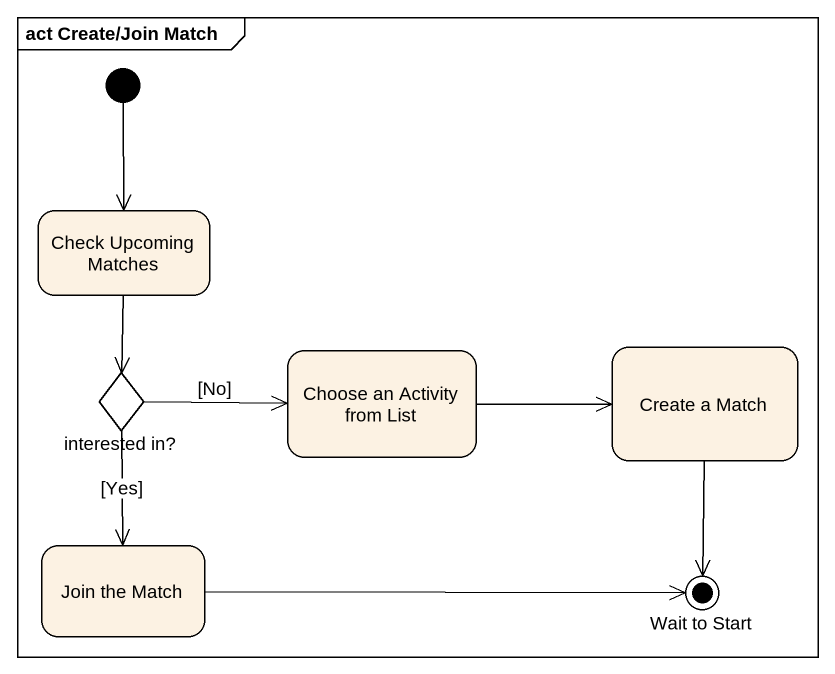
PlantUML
@startuml
mainframe act Create/Join Match
hide empty description
state "Check Upcoming Matches" as Check_Upcoming_Matches
state "interested in?" as interested_in <<choice>>
state "Choose an Activity from List" as Choose_an_Activity_from_List
state "Create a Match" as Create_a_Match
state "Join the Match" as Join_the_Match
state "Wait to Start" as Wait_to_Start <<end>>
[*] --> Check_Upcoming_Matches
Check_Upcoming_Matches --> interested_in
interested_in -right-> Choose_an_Activity_from_List : [No]
interested_in --> Join_the_Match : [Yes]
Choose_an_Activity_from_List -right-> Create_a_Match
Create_a_Match --> Wait_to_Start
Join_the_Match -right-> Wait_to_Start
@enduml
